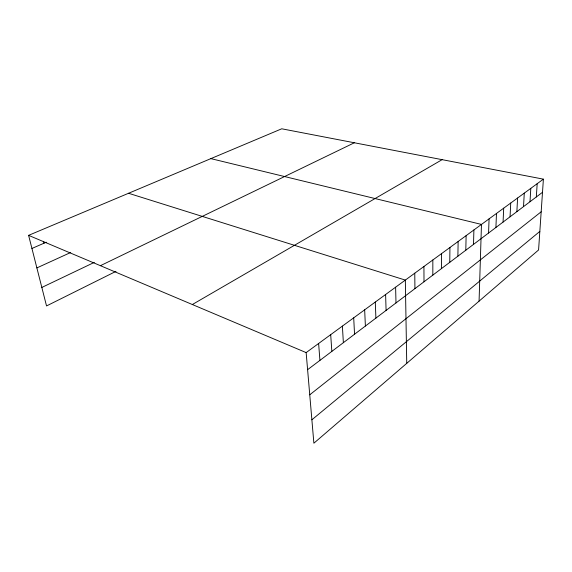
<?xml version="1.0" encoding="UTF-8"?>
<svg xmlns="http://www.w3.org/2000/svg" width="572" height="572" viewBox="0 0 572 572"><rect width="100%" height="100%" fill="white"/><g stroke="black" fill="none" stroke-linecap="round" stroke-linejoin="round"><path stroke-width="0.86" d="M432.832 275.118L432.84 259.981M441.412 268.64L441.505 253.646M449.764 262.333L449.935 247.483M457.886 256.192L458.136 241.484M465.801 250.214L466.123 235.65M473.516 244.394L473.895 229.958M479.071 301.151L481.474 224.424L210.868 158.623M488.567 233.026L489.074 218.862M495.917 227.477L496.482 213.449M503.074 222.065L503.696 208.172M510.06 216.795L510.732 203.031M516.866 211.647L517.596 198.019M523.516 206.635L524.281 193.129M529.994 201.737L530.809 188.352M536.322 196.961L537.179 183.698M543.4 179.15L538.574 249.978L313.878 443.207L306.149 352.602L543.4 179.15L281.731 128.793L28.6 235.349L46.532 305.941L116.002 271.35M311.883 419.784L539.839 231.403M309.752 394.802L541.176 211.79M307.607 369.684L542.506 192.292M192.335 304.526L442.127 159.66M100.407 265.687L354.361 142.771M41.835 287.444L94.308 262.391M36.873 267.91L70.699 252.481M31.932 248.462L46.296 242.213M128.557 193.272L405.333 280.094L406.742 363.349M28.6 235.349L306.149 352.602M43.522 241.498L43.944 243.236M318.625 343.479L319.92 360.389M330.695 334.656L331.832 351.387M342.385 326.111L343.372 342.678M353.703 317.839L354.547 334.234M364.664 309.824L365.386 326.047M375.296 302.045L375.897 318.118M385.614 294.508L386.086 310.417M395.617 287.194L395.988 302.938M414.764 273.194L414.929 288.631M423.931 266.495L424.009 281.781"/></g></svg>
